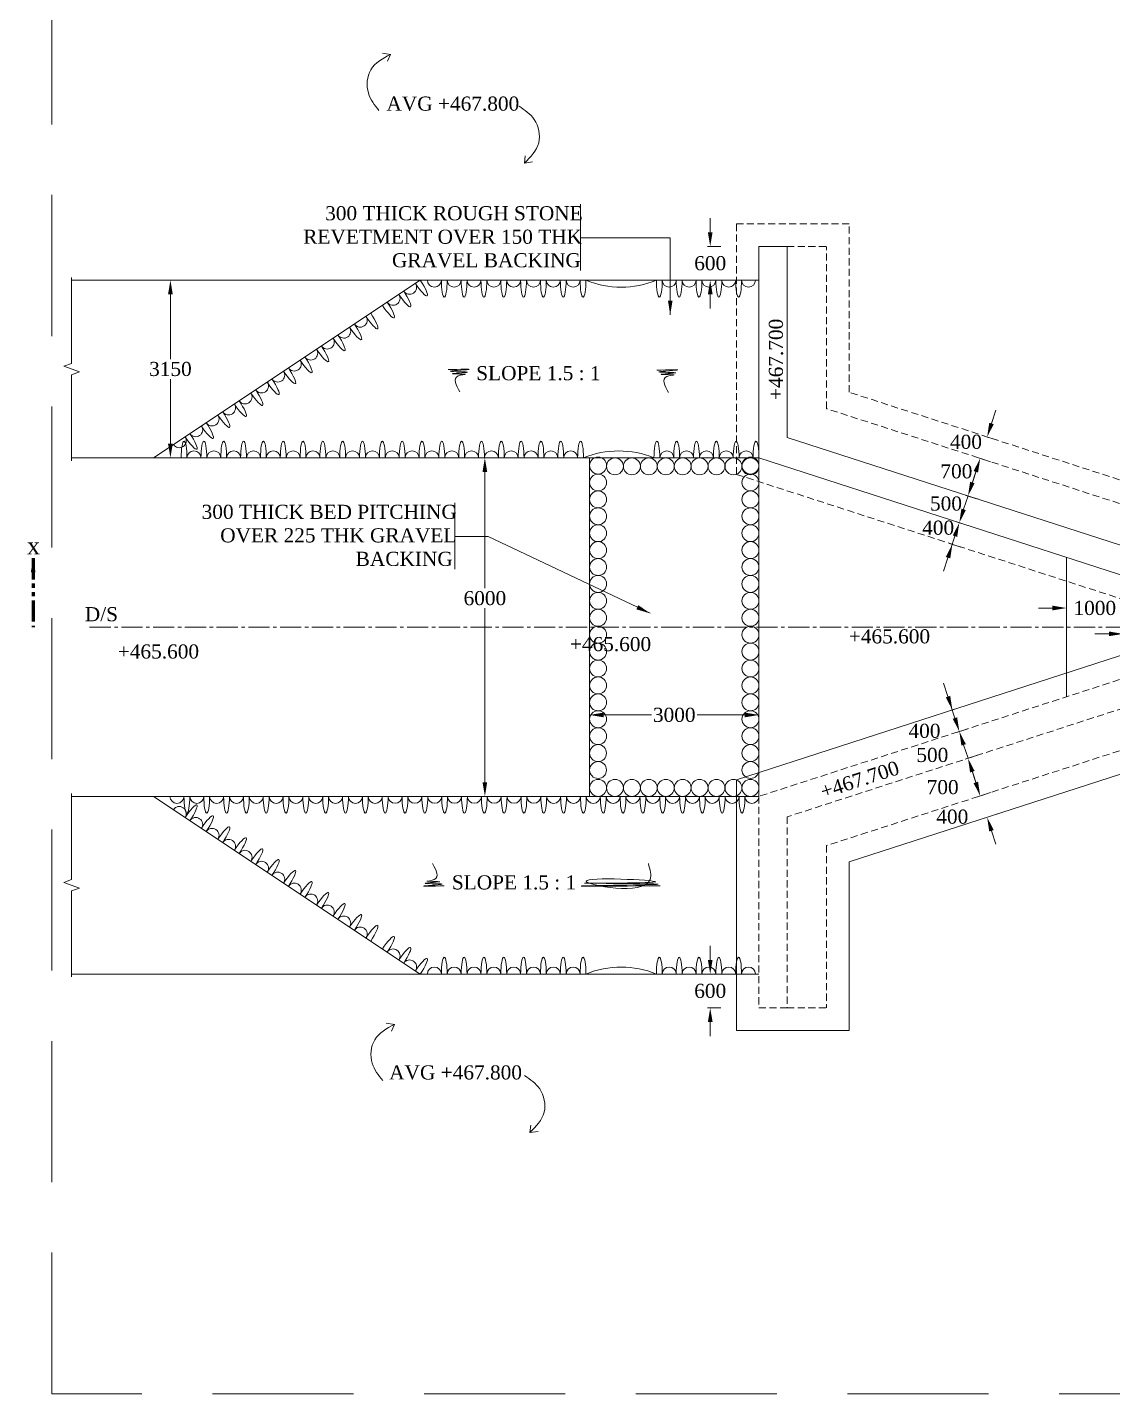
# Model space of a CAD drawing. Header units: metres. Extents: x -2039 to 105989, y -7158 to 44744.
# Drawn here: x -2039 to 17188, y -7158 to 17064 of the extents above; entities that cross this region are included whole.
import ezdxf

# ---------------------------------------------------------------- set-up
doc = ezdxf.new("R2010")
doc.units = ezdxf.units.M
doc.header["$LTSCALE"] = 10000
doc.header["$MEASUREMENT"] = 0
doc.header["$PDMODE"] = 34
for name, pattern in [('ACAD_ISO03W100', [30, 12, -18]), ('CENTER2', [1.125, 0.75, -0.125, 0.125, -0.125]), ('DASHED2', [0.375, 0.25, -0.125]), ('PHANTOM', [2.5, 1.25, -0.25, 0.25, -0.25, 0.25, -0.25])]:
    doc.linetypes.add(name, pattern=pattern)
doc.layers.get('0').update_dxf_attribs({"lineweight": 15})
for name, color, linetype, lineweight in [('5', 7, 'DASHED2', 15), ('CON HATCH', 8, 'Continuous', 13), ('DIM', 255, 'Continuous', 18), ('ref', 7, 'DASHED2', 15), ('SLOPE', 8, 'Continuous', 5)]:
    doc.layers.add(name, color=color, linetype=linetype, lineweight=lineweight)
doc.styles.add('dim', font='times.ttf')
doc.styles.add('Rs', font='romans.shx')
doc.styles.get("Standard").update_dxf_attribs({"font": 'times.ttf', "height": 250})
doc.styles.add('TIMES', font='times.ttf', dxfattribs={"height": 250})
doc.dimstyles.new('RS-1', dxfattribs={"dimtxt": 2, "dimasz": 2, "dimexe": 1, "dimexo": 1, "dimgap": 1, "dimtad": 1, "dimdec": 0, "dimzin": 0, "dimdsep": 46, "dimtxsty": 'Rs', "dimcen": 0.5, "dimclrd": 256, "dimclre": 256, "dimclrt": 7, "dimadec": 0, "dimazin": 0, "dimtfac": 1, "dimtdec": 0, "dimtofl": 0, "dimtmove": 2, "dimatfit": 3, "dimfxl": 1, "dimtolj": 1, "dimtzin": 0, "dimlwd": 9, "dimlwe": 9, "dimarcsym": 0})
doc.dimstyles.new('SCALE', dxfattribs={"dimtxt": 250, "dimasz": 250, "dimexe": 50, "dimexo": 50, "dimgap": 50, "dimtad": 0, "dimtih": 1, "dimtoh": 1, "dimdec": 0, "dimzin": 0, "dimdsep": 46, "dimtxsty": 'dim', "dimcen": 0.09, "dimaunit": 1, "dimadec": 5, "dimazin": 0, "dimtfac": 1, "dimtdec": 0, "dimtofl": 0, "dimtmove": 0, "dimatfit": 3, "dimfxl": 1, "dimtolj": 1, "dimtzin": 0, "dimlwd": 13, "dimlwe": 9, "dimarcsym": 0})
pattern_1 = [(50, (0, 0), (0.286904, -0.0251009), [0.03, -0.33]), (355, (0, 0), (-0.0555005, 0.3008769), [0.024, -0.264]), (100.4514, (0.0239, -0.0021), (0.2314038, 0.2757758), [0.025496, -0.2804568]), (46.1842, (0, 0.08), (0.4268964, -0.0662076), [0.045, -0.495]), (96.6356, (0.03557, 0.0745), (0.373865, 0.389647), [0.038244, -0.420685]), (351.1842, (0, 0.08), (0.373865, 0.3896474), [0.036, -0.396]), (21, (0.04, 0.06), (0.2387628, -0.1610476), [0.03, -0.33]), (326, (0.04, 0.06), (0.0973261, 0.29006), [0.024, -0.264]), (71.4514, (0.0599, 0.04658), (0.336089, 0.1290122), [0.025496, -0.2804568]), (37.5, (0, 0), (0.00486394, 0.13315754), [0, -0.2608, 0, -0.268, 0, -0.265]), (7.5, (0, 0), (0.1052278, 0.1577647), [0, -0.1528, 0, -0.2548, 0, -0.101]), (327.5, (-0.0892, 0), (0.21352897, -0.00902195), [0, -0.1, 0, -0.312, 0, -0.414]), (317.5, (-0.1292, 0), (0.2332745, 0.040042), [0, -0.13, 0, -0.2072, 0, -0.294])]

# ---------------------------------------------------------------- blocks, each defined once
blk = doc.blocks.new('*D142')
at = {"color": 0, "lineweight": 9, "transparency": 16777216}
for p, q in [((6576, 9431), (6017, 9431)), ((6576, 3431), (6017, 3431))]:
    blk.add_line(p, q, dxfattribs=at)
at = {"color": 0, "lineweight": 13, "transparency": 16777216}
for p, q in [((6067, 9181), (6067, 7120)), ((6067, 3681), (6067, 6765))]:
    blk.add_line(p, q, dxfattribs=at)
at = {"color": 0, "transparency": 16777216}
for points in [[(6025, 9181), (6108, 9181), (6067, 9431)], [(6025, 3681), (6108, 3681), (6067, 3431)]]:
    blk.add_solid(points, dxfattribs=at)
at = {"layer": 'Defpoints', "color": 0, "transparency": 16777216}
for p in [(6626, 9431), (6067, 3431), (6626, 3431)]:
    blk.add_point(p, dxfattribs=at)
at = {"color": 0, "transparency": 16777216, "insert": (6067, 6943), "char_height": 250, "attachment_point": 5, "style": 'dim'}
blk.add_mtext('\\A1;6000', dxfattribs=at)
blk = doc.blocks.new('*D143')
at = {"color": 0, "lineweight": 13, "transparency": 16777216}
for p, q in [((14549, 8519), (14626, 8756)), ((14271, 7662), (14194, 7424))]:
    blk.add_line(p, q, dxfattribs=at)
at = {"color": 0, "lineweight": 9, "transparency": 16777216}
for p, q in [((14623, 8232), (14424, 8296)), ((14499, 7851), (14301, 7916))]:
    blk.add_line(p, q, dxfattribs=at)
at = {"color": 0, "transparency": 16777216}
for points in [[(14509, 8531), (14588, 8506), (14472, 8281)], [(14232, 7675), (14311, 7649), (14349, 7900)]]:
    blk.add_solid(points, dxfattribs=at)
at = {"layer": 'Defpoints', "color": 0, "transparency": 16777216}
for p in [(14472, 8281), (14670, 8216), (14547, 7836)]:
    blk.add_point(p, dxfattribs=at)
at = {"color": 0, "transparency": 16777216, "insert": (14097, 8192), "char_height": 250, "attachment_point": 5, "style": 'dim'}
blk.add_mtext('\\A1;400', dxfattribs=at)
blk = doc.blocks.new('*D144')
at = {"color": 0, "lineweight": 9, "transparency": 16777216}
for p, q in [((828, 12581), (446, 12581)), ((828, 9431), (446, 9431))]:
    blk.add_line(p, q, dxfattribs=at)
at = {"color": 0, "lineweight": 13, "transparency": 16777216}
for p, q in [((496, 12331), (496, 11183)), ((496, 9681), (496, 10829))]:
    blk.add_line(p, q, dxfattribs=at)
at = {"color": 0, "transparency": 16777216}
for points in [[(454, 12331), (538, 12331), (496, 12581)], [(454, 9681), (538, 9681), (496, 9431)]]:
    blk.add_solid(points, dxfattribs=at)
at = {"layer": 'Defpoints', "color": 0, "transparency": 16777216}
for p in [(496, 12581), (878, 12581), (878, 9431)]:
    blk.add_point(p, dxfattribs=at)
at = {"color": 0, "transparency": 16777216, "insert": (496, 11006), "char_height": 250, "attachment_point": 5, "style": 'dim'}
blk.add_mtext('\\A1;3150', dxfattribs=at)
blk = doc.blocks.new('*D145')
at = {"color": 0, "lineweight": 13, "transparency": 16777216}
for p, q in [((10059, 13431), (10059, 13681)), ((10059, 12331), (10059, 12081))]:
    blk.add_line(p, q, dxfattribs=at)
at = {"color": 0, "lineweight": 9, "transparency": 16777216}
for p, q in [((10246, 13181), (10009, 13181)), ((10246, 12581), (10009, 12581))]:
    blk.add_line(p, q, dxfattribs=at)
at = {"color": 0, "transparency": 16777216}
for points in [[(10018, 13431), (10101, 13431), (10059, 13181)], [(10018, 12331), (10101, 12331), (10059, 12581)]]:
    blk.add_solid(points, dxfattribs=at)
at = {"layer": 'Defpoints', "color": 0, "transparency": 16777216}
for p in [(10059, 13181), (10296, 13181), (10296, 12581)]:
    blk.add_point(p, dxfattribs=at)
at = {"color": 0, "transparency": 16777216, "insert": (10059, 12881), "char_height": 250, "attachment_point": 5, "style": 'dim'}
blk.add_mtext('\\A1;600', dxfattribs=at)
blk = doc.blocks.new('*D147')
at = {"color": 0, "lineweight": 13, "transparency": 16777216}
for p, q in [((14271, 5199), (14194, 5437)), ((14549, 4343), (14626, 4105))]:
    blk.add_line(p, q, dxfattribs=at)
at = {"color": 0, "lineweight": 9, "transparency": 16777216}
for p, q in [((14499, 5010), (14301, 4946)), ((14623, 4630), (14424, 4565))]:
    blk.add_line(p, q, dxfattribs=at)
at = {"color": 0, "transparency": 16777216}
for points in [[(14311, 5212), (14232, 5186), (14349, 4961)], [(14588, 4356), (14509, 4330), (14472, 4581)]]:
    blk.add_solid(points, dxfattribs=at)
at = {"layer": 'Defpoints', "color": 0, "transparency": 16777216}
for p in [(14547, 5026), (14670, 4645), (14472, 4581)]:
    blk.add_point(p, dxfattribs=at)
at = {"color": 0, "transparency": 16777216, "insert": (13855, 4591), "char_height": 250, "attachment_point": 5, "style": 'dim'}
blk.add_mtext('\\A1;400', dxfattribs=at)
blk = doc.blocks.new('*D146')
at = {"color": 0, "lineweight": 13, "transparency": 16777216}
for p, q in [((10059, 531), (10059, 781)), ((10059, -569), (10059, -819))]:
    blk.add_line(p, q, dxfattribs=at)
at = {"color": 0, "lineweight": 9, "transparency": 16777216}
for p, q in [((10246, 281), (10009, 281)), ((10246, -319), (10009, -319))]:
    blk.add_line(p, q, dxfattribs=at)
at = {"color": 0, "transparency": 16777216}
for points in [[(10018, 531), (10101, 531), (10059, 281)], [(10018, -569), (10101, -569), (10059, -319)]]:
    blk.add_solid(points, dxfattribs=at)
at = {"layer": 'Defpoints', "color": 0, "transparency": 16777216}
for p in [(10296, 281), (10059, -319), (10296, -319)]:
    blk.add_point(p, dxfattribs=at)
at = {"color": 0, "transparency": 16777216, "insert": (10059, -19), "char_height": 250, "attachment_point": 5, "style": 'dim'}
blk.add_mtext('\\A1;600', dxfattribs=at)
blk = doc.blocks.new('*D148')
at = {"color": 0, "lineweight": 9, "transparency": 16777216}
for p, q in [((7922, 4700), (7922, 4924)), ((10922, 4700), (10922, 4924))]:
    blk.add_line(p, q, dxfattribs=at)
at = {"color": 0, "lineweight": 13, "transparency": 16777216}
for p, q in [((8172, 4874), (9017, 4874)), ((10672, 4874), (9827, 4874))]:
    blk.add_line(p, q, dxfattribs=at)
at = {"color": 0, "transparency": 16777216}
for points in [[(8172, 4915), (8172, 4832), (7922, 4874)], [(10672, 4915), (10672, 4832), (10922, 4874)]]:
    blk.add_solid(points, dxfattribs=at)
at = {"layer": 'Defpoints', "color": 0, "transparency": 16777216}
for p in [(7922, 4874), (7922, 4650), (10922, 4650)]:
    blk.add_point(p, dxfattribs=at)
at = {"color": 0, "transparency": 16777216, "insert": (9422, 4874), "char_height": 250, "attachment_point": 5, "style": 'dim'}
blk.add_mtext('\\A1;3000', dxfattribs=at)
blk = doc.blocks.new('*D149')
at = {"color": 0, "lineweight": 13, "transparency": 16777216}
for p, q in [((17122, 6311), (16872, 6311)), ((18272, 6311), (18522, 6311))]:
    blk.add_line(p, q, dxfattribs=at)
at = {"color": 0, "lineweight": 9, "transparency": 16777216}
for p, q in [((17372, 6181), (17372, 6361)), ((18022, 6181), (18022, 6361))]:
    blk.add_line(p, q, dxfattribs=at)
at = {"color": 0, "transparency": 16777216}
for points in [[(17122, 6353), (17122, 6270), (17372, 6311)], [(18272, 6353), (18272, 6270), (18022, 6311)]]:
    blk.add_solid(points, dxfattribs=at)
at = {"layer": 'Defpoints', "color": 0, "transparency": 16777216}
for p in [(17372, 6311), (17372, 6131), (18022, 6131)]:
    blk.add_point(p, dxfattribs=at)
at = {"color": 0, "transparency": 16777216, "insert": (17697, 6311), "char_height": 250, "attachment_point": 5, "style": 'dim'}
blk.add_mtext('\\A1;650', dxfattribs=at)
blk = doc.blocks.new('*D193')
at = {"color": 0, "lineweight": 13, "transparency": 16777216}
for p, q in [((14703, 8994), (14780, 9232)), ((14395, 8043), (14318, 7805))]:
    blk.add_line(p, q, dxfattribs=at)
at = {"color": 0, "lineweight": 9, "transparency": 16777216}
for p, q in [((14777, 8707), (14578, 8772)), ((14623, 8232), (14424, 8296))]:
    blk.add_line(p, q, dxfattribs=at)
at = {"color": 0, "transparency": 16777216}
for points in [[(14663, 9007), (14743, 8981), (14626, 8756)], [(14355, 8056), (14434, 8030), (14472, 8281)]]:
    blk.add_solid(points, dxfattribs=at)
at = {"layer": 'Defpoints', "color": 0, "transparency": 16777216}
for p in [(14626, 8756), (14824, 8692), (14670, 8216)]:
    blk.add_point(p, dxfattribs=at)
at = {"color": 0, "transparency": 16777216, "insert": (14236, 8620), "char_height": 250, "attachment_point": 5, "style": 'dim'}
blk.add_mtext('\\A1;500', dxfattribs=at)
blk = doc.blocks.new('*D194')
at = {"color": 0, "lineweight": 9, "transparency": 16777216}
for p, q in [((15024, 9363), (14794, 9438)), ((14809, 8697), (14578, 8772))]:
    blk.add_line(p, q, dxfattribs=at)
at = {"color": 0, "lineweight": 13, "transparency": 16777216}
blk.add_line((14703, 8994), (14765, 9184), dxfattribs=at)
at = {"color": 0, "transparency": 16777216}
for points in [[(14725, 9197), (14804, 9172), (14842, 9422)], [(14663, 9007), (14743, 8981), (14626, 8756)]]:
    blk.add_solid(points, dxfattribs=at)
at = {"layer": 'Defpoints', "color": 0, "transparency": 16777216}
for p in [(14842, 9422), (15072, 9348), (14856, 8682)]:
    blk.add_point(p, dxfattribs=at)
at = {"color": 0, "transparency": 16777216, "insert": (14420, 9191), "char_height": 250, "attachment_point": 5, "style": 'dim'}
blk.add_mtext('\\A1;700', dxfattribs=at)
blk = doc.blocks.new('*D195')
at = {"color": 0, "lineweight": 13, "transparency": 16777216}
for p, q in [((15042, 10041), (15119, 10278)), ((14765, 9184), (14688, 8947))]:
    blk.add_line(p, q, dxfattribs=at)
at = {"color": 0, "lineweight": 9, "transparency": 16777216}
for p, q in [((15148, 9744), (14917, 9818)), ((15024, 9363), (14794, 9438))]:
    blk.add_line(p, q, dxfattribs=at)
at = {"color": 0, "transparency": 16777216}
for points in [[(15002, 10053), (15082, 10028), (14965, 9803)], [(14725, 9197), (14804, 9172), (14842, 9422)]]:
    blk.add_solid(points, dxfattribs=at)
at = {"layer": 'Defpoints', "color": 0, "transparency": 16777216}
for p in [(14965, 9803), (15195, 9728), (15072, 9348)]:
    blk.add_point(p, dxfattribs=at)
at = {"color": 0, "transparency": 16777216, "insert": (14590, 9714), "char_height": 250, "attachment_point": 5, "style": 'dim'}
blk.add_mtext('\\A1;400', dxfattribs=at)
blk = doc.blocks.new('*D196')
at = {"color": 0, "lineweight": 13, "transparency": 16777216}
for p, q in [((14395, 4819), (14318, 5056)), ((14703, 3867), (14780, 3629))]:
    blk.add_line(p, q, dxfattribs=at)
at = {"color": 0, "lineweight": 9, "transparency": 16777216}
for p, q in [((14623, 4630), (14424, 4565)), ((14777, 4154), (14578, 4090))]:
    blk.add_line(p, q, dxfattribs=at)
at = {"color": 0, "transparency": 16777216}
for points in [[(14434, 4831), (14355, 4806), (14472, 4581)], [(14743, 3880), (14663, 3854), (14626, 4105)]]:
    blk.add_solid(points, dxfattribs=at)
at = {"layer": 'Defpoints', "color": 0, "transparency": 16777216}
for p in [(14670, 4645), (14824, 4169), (14626, 4105)]:
    blk.add_point(p, dxfattribs=at)
at = {"color": 0, "transparency": 16777216, "insert": (13994, 4163), "char_height": 250, "attachment_point": 5, "style": 'dim'}
blk.add_mtext('\\A1;500', dxfattribs=at)
blk = doc.blocks.new('*D197')
at = {"color": 0, "lineweight": 9, "transparency": 16777216}
for p, q in [((14809, 4164), (14578, 4090)), ((15024, 3498), (14794, 3424))]:
    blk.add_line(p, q, dxfattribs=at)
at = {"color": 0, "lineweight": 13, "transparency": 16777216}
blk.add_line((14703, 3867), (14765, 3677), dxfattribs=at)
at = {"color": 0, "transparency": 16777216}
for points in [[(14743, 3880), (14663, 3854), (14626, 4105)], [(14804, 3690), (14725, 3664), (14842, 3439)]]:
    blk.add_solid(points, dxfattribs=at)
at = {"layer": 'Defpoints', "color": 0, "transparency": 16777216}
for p in [(14856, 4180), (14842, 3439), (15072, 3514)]:
    blk.add_point(p, dxfattribs=at)
at = {"color": 0, "transparency": 16777216, "insert": (14177, 3592), "char_height": 250, "attachment_point": 5, "style": 'dim'}
blk.add_mtext('\\A1;700', dxfattribs=at)
blk = doc.blocks.new('*D198')
at = {"color": 0, "lineweight": 13, "transparency": 16777216}
for p, q in [((14765, 3677), (14688, 3915)), ((15042, 2821), (15119, 2583))]:
    blk.add_line(p, q, dxfattribs=at)
at = {"color": 0, "lineweight": 9, "transparency": 16777216}
for p, q in [((15024, 3498), (14794, 3424)), ((15148, 3118), (14917, 3043))]:
    blk.add_line(p, q, dxfattribs=at)
at = {"color": 0, "transparency": 16777216}
for points in [[(14804, 3690), (14725, 3664), (14842, 3439)], [(15082, 2834), (15002, 2808), (14965, 3059)]]:
    blk.add_solid(points, dxfattribs=at)
at = {"layer": 'Defpoints', "color": 0, "transparency": 16777216}
for p in [(15072, 3514), (14965, 3059), (15195, 3133)]:
    blk.add_point(p, dxfattribs=at)
at = {"color": 0, "transparency": 16777216, "insert": (14348, 3069), "char_height": 250, "attachment_point": 5, "style": 'dim'}
blk.add_mtext('\\A1;400', dxfattribs=at)
blk = doc.blocks.new('*D204')
at = {"color": 0, "lineweight": 9, "transparency": 16777216}
for p, q in [((16372, 7135), (16372, 6719)), ((17372, 7135), (17372, 6719))]:
    blk.add_line(p, q, dxfattribs=at)
at = {"color": 0, "lineweight": 13, "transparency": 16777216}
for p, q in [((16122, 6769), (15872, 6769)), ((17622, 6769), (17872, 6769))]:
    blk.add_line(p, q, dxfattribs=at)
at = {"color": 0, "transparency": 16777216}
for points in [[(16122, 6811), (16122, 6728), (16372, 6769)], [(17622, 6811), (17622, 6728), (17372, 6769)]]:
    blk.add_solid(points, dxfattribs=at)
at = {"layer": 'Defpoints', "color": 0, "transparency": 16777216}
for p in [(16372, 7185), (17372, 7185), (17372, 6769)]:
    blk.add_point(p, dxfattribs=at)
at = {"color": 0, "transparency": 16777216, "insert": (16872, 6769), "char_height": 250, "attachment_point": 5, "style": 'dim'}
blk.add_mtext('\\A1;1000', dxfattribs=at)

msp = doc.modelspace()

# ---------------------------------------------------------------- hatches: boundary and pattern name
at = {"layer": 'CON HATCH'}
h = msp.add_hatch(dxfattribs=at)
h.set_pattern_fill('AR-CONC', color=256, scale=0.04, style=0)
h.set_pattern_definition(pattern_1)
h.paths.add_polyline_path([(19, 18.4), (18.4, 18.4), (18.4, 18.6), (19, 18.6)], flags=9)
h = msp.add_hatch(dxfattribs=at)
h.set_pattern_fill('AR-CONC', color=256, scale=0.07, style=0)
h.set_pattern_definition([(50, (-32.31718, 0.12516), (0.502082, -0.0439265), [0.0525, -0.5775]), (355, (-32.3172, 0.12516), (-0.097126, 0.5265345), [0.042, -0.462]), (100.4514, (-32.27533, 0.1215), (0.4049566, 0.4826077), [0.044618, -0.4907995]), (46.1842, (-32.3172, 0.26516), (0.747069, -0.115863), [0.07875, -0.86625]), (96.6356, (-32.2549, 0.2555), (0.654264, 0.6818825), [0.066927, -0.736199]), (351.1842, (-32.3172, 0.26516), (0.654263, 0.681883), [0.063, -0.693]), (21, (-32.24718, 0.23016), (0.417835, -0.2818332), [0.0525, -0.5775]), (326, (-32.2472, 0.23016), (0.1703207, 0.507605), [0.042, -0.462]), (71.4514, (-32.21236, 0.20667), (0.588156, 0.2257713), [0.044618, -0.4907995]), (37.5, (-32.31718, 0.12516), (0.0085119, 0.2330257), [0, -0.4564, 0, -0.469, 0, -0.46375]), (7.5, (-32.31718, 0.12516), (0.1841487, 0.2760882), [0, -0.2674, 0, -0.4459, 0, -0.17675]), (327.5, (-32.47328, 0.12516), (0.3736757, -0.0157884), [0, -0.175, 0, -0.546, 0, -0.7245]), (317.5, (-32.54328, 0.12516), (0.4082303, 0.0700735), [0, -0.2275, 0, -0.3626, 0, -0.5145])])
h.paths.add_polyline_path([(19, 18.4), (18.4, 18.4), (18.4, 18.6), (19, 18.6)], flags=9)
h = msp.add_hatch(dxfattribs=at)
h.set_pattern_fill('AR-CONC', color=256, scale=0.04, style=0)
h.set_pattern_definition(pattern_1)
h.paths.add_polyline_path([(27.9, 18.4), (28.5, 18.4), (28.5, 18.6), (27.9, 18.6)], flags=9)
h = msp.add_hatch(dxfattribs=at)
h.set_pattern_fill('AR-CONC', color=256, scale=0.1, style=0)
h.set_pattern_definition([(50, (41.3172, 0), (0.71726, -0.062752), [0.075, -0.825]), (355, (41.3172, 0), (-0.138751, 0.752192), [0.06, -0.66]), (100.4514, (41.37696, -0.0052), (0.57851, 0.68944), [0.06374, -0.701142]), (46.1842, (41.3172, 0.2), (1.06724, -0.16552), [0.1125, -1.2375]), (96.6356, (41.4061, 0.1862), (0.934663, 0.974118), [0.09561, -1.051713]), (351.1842, (41.3172, 0.2), (0.934662, 0.97412), [0.09, -0.99]), (21, (41.4172, 0.15), (0.596907, -0.402619), [0.075, -0.825]), (326, (41.4172, 0.15), (0.243315, 0.72515), [0.06, -0.66]), (71.4514, (41.4669, 0.11645), (0.840223, 0.32253), [0.06374, -0.701142]), (37.5, (41.3172, 0), (0.0121599, 0.3328939), [0, -0.652, 0, -0.67, 0, -0.6625]), (7.5, (41.3172, 0), (0.2630695, 0.3944117), [0, -0.382, 0, -0.637, 0, -0.2525]), (327.5, (41.0942, 0), (0.5338224, -0.0225549), [0, -0.25, 0, -0.78, 0, -1.035]), (317.5, (40.9942, 0), (0.583186, 0.100105), [0, -0.325, 0, -0.518, 0, -0.735])])
h.paths.add_polyline_path([(67.5, 19.4), (68, 19.4), (68, 19.5), (67.5, 19.5)], flags=9)

# ---------------------------------------------------------------- linework, layer by layer
at = {"color": 8, "linetype": 'CENTER2', "lineweight": 15, "ltscale": 0.05}
msp.add_line((-935, 6430.7), (86930.5, 6430.7), dxfattribs=at)
at = {"layer": '5', "color": 5, "linetype": 'DASHED2', "ltscale": 0.05}
for p, q in [((10521.8, 9139.8), (10521.8, 13580.7)), ((10521.8, 13580.7), (12521.8, 13580.7)), ((12521.8, 10594.2), (12521.8, 13580.7)), ((11421.8, 13180.7), (12121.8, 13180.7)), ((12121.8, 10303.4), (12121.8, 13180.7)), ((18021.8, 8812.5), (12521.8, 10594.2)), ((18021.8, 8392.1), (12121.8, 10303.4)), ((17958.6, 6730.7), (10521.8, 9139.8)), ((18021.8, 5730.7), (10921.8, 3430.7)), ((18100.8, 5230.7), (11421.8, 3067.1)), ((18021.8, 4469.3), (12121.8, 2558)), ((10921.8, 3430.7), (10921.8, -319.3)), ((11421.8, 3067.1), (11421.8, -319.3)), ((12121.8, 2558), (12121.8, -319.3)), ((10921.8, -319.3), (11421.8, -319.3)), ((11421.8, -319.3), (12121.8, -319.3))]:
    msp.add_line(p, q, dxfattribs=at)
at = {"layer": 'CON HATCH', "color": 3, "ltscale": 10000}
for p, q in [((4251.9, 16605.7), (4395.3, 16584.7)), ((4395.3, 16584.7), (4343.9, 16462.8)), ((6767, 14655.2), (6780.6, 14786.8)), ((6910.3, 14676.9), (6767, 14655.2)), ((10921.8, 9430.7), (10921.8, 13180.7)), ((10921.8, 13180.7), (11421.8, 13180.7)), ((11421.8, 9794.3), (11421.8, 13180.7)), ((10921.8, 12580.7), (-1253.8, 12580.7)), ((196.8, 9430.7), (4921.8, 12580.7)), ((18100.8, 7630.7), (11421.8, 9794.3)), ((10921.8, 9430.7), (-1253.8, 9430.7)), ((7921.8, 9430.7), (7921.8, 3430.7)), ((18021.8, 7130.7), (10921.8, 9430.7)), ((10921.8, 9430.7), (10921.8, 3430.7)), ((16371.8, 7665.2), (16371.8, 5196.2)), ((17958.6, 6130.7), (10521.8, 3721.6)), ((18021.8, 4048.8), (12521.8, 2267.1)), ((10521.8, 3721.6), (10521.8, -719.3)), ((10921.8, 3430.7), (-1253.8, 3430.7)), ((196.8, 3430.7), (4921.8, 280.7)), ((12521.8, 2267.1), (12521.8, -719.3)), ((10921.8, 280.7), (-1253.8, 280.7)), ((4319.7, -591.3), (4463.1, -612.3)), ((4463.1, -612.3), (4411.7, -734.2)), ((10521.8, -719.3), (12521.8, -719.3)), ((6864.8, -2530.4), (6878.4, -2398.9)), ((7008.1, -2508.7), (6864.8, -2530.4))]:
    msp.add_line(p, q, dxfattribs=at)
for points in [[(4190.6, 15590.1), (4003.5, 15895), (4047.8, 16312.1), (4395.3, 16584.7)], [(6672.5, 15666.3), (6940.5, 15429.3), (7019.9, 15017.4), (6767, 14655.2)], [(4258.4, -1606.9), (4071.3, -1302), (4115.5, -884.9), (4463.1, -612.3)], [(6770.4, -1519.4), (7038.3, -1756.4), (7117.7, -2168.3), (6864.8, -2530.4)]]:
    msp.add_spline(points, degree=3, dxfattribs=at)
at = {"layer": 'DIM', "color": 7}
for p, q in [((7763.1, 13927.6), (7763.1, 12753.4)), ((5537.4, 8633.8), (5537.4, 7459.6))]:
    msp.add_line(p, q, dxfattribs=at)
at = {"layer": 'ref'}
msp.add_lwpolyline([(-1606.9, 38641.5), (104990.1, 38641.5), (104990.1, -7158.5), (-1606.9, -7158.5)], close=True, dxfattribs=at)
at = {"layer": 'SLOPE'}
for points in [[(-1253.8, 12630.7), (-1253.8, 11105.7), (-1391.2, 11055.7), (-1116.4, 10955.7), (-1253.8, 10905.7), (-1253.8, 9380.7)], [(-1253.8, 3480.7), (-1253.8, 1955.7), (-1391.2, 1905.7), (-1116.4, 1805.7), (-1253.8, 1755.7), (-1253.8, 230.7)]]:
    msp.add_lwpolyline(points, dxfattribs=at)
for centre in [(8071.8, 9295.1), (8371.7, 9280.8), (8671.6, 9280.8), (8971.5, 9280.8), (9271.3, 9280.8), (9571.2, 9280.8), (9871, 9280.8), (10170.9, 9280.8), (10470.8, 9280.8), (10770.6, 9280.7), (10771.9, 9295.1), (8071.8, 8995.2), (10771.9, 8995.2), (8071.8, 8695.3), (10771.9, 8695.3), (8071.8, 8395.5), (10771.9, 8395.5), (8071.8, 8095.6), (10771.9, 8095.6), (8071.8, 7795.8), (10771.9, 7795.8), (8071.8, 7495.9), (10771.9, 7495.9), (8071.8, 7196.1), (10771.9, 7196.1), (8071.8, 6896.2), (10771.9, 6896.2), (8071.8, 6596.3), (10771.9, 6596.3), (8071.8, 6296.5), (10771.9, 6296.5), (8071.8, 5996.6), (10771.9, 5996.6), (8071.8, 5696.8), (10771.9, 5696.8), (8071.8, 5396.9), (10771.9, 5396.9), (8071.8, 5097), (10771.9, 5097), (8071.8, 4797.2), (10771.9, 4797.2), (8071.8, 4497.3), (10771.9, 4497.3), (8071.7, 4197.5), (10771.9, 4197.5), (8071.7, 3897.6), (10771.9, 3897.6), (8071.9, 3580.7), (8371.7, 3580.7), (8671.6, 3580.7), (8971.5, 3580.7), (9271.3, 3580.6), (9571.2, 3580.6), (9871, 3580.6), (10170.9, 3580.6), (10470.8, 3580.6), (10770.6, 3580.6)]:
    msp.add_circle(centre, 149.9, dxfattribs=at)
for centre, radius, start, end in [((4732.6, 12454.6), 123.8, 213.68856, 33.68856), ((5171.8, 12580.7), 123.8, 180, 0), ((5523, 12580.7), 123.8, 180, 0), ((5874.3, 12580.7), 123.8, 180, 0), ((6225.5, 12580.6), 123.8, 180, 0), ((6576.8, 12580.6), 123.8, 180, 0), ((6928, 12580.6), 123.8, 180, 0), ((7279.3, 12580.6), 123.8, 180, 0), ((7630.5, 12580.6), 123.8, 180, 0), ((8481.8, 14089.9), 1633.1, 247.54278, 292.45722), ((9333, 12580.6), 123.8, 180, 0), ((9684.3, 12580.6), 123.8, 180, 0), ((10035.5, 12580.6), 123.8, 180, 0), ((10386.8, 12580.6), 123.8, 180, 0), ((10738, 12580.6), 123.8, 180, 0), ((4440.3, 12259.7), 123.8, 213.68856, 33.68856), ((3859.7, 11872.6), 123.8, 213.68856, 33.68856), ((3567.5, 11677.8), 123.8, 213.68856, 33.68856), ((3275.2, 11482.9), 123.8, 213.68856, 33.68856), ((2690.7, 11093.3), 123.8, 213.68856, 33.68856), ((2983, 11288.1), 123.8, 213.68856, 33.68856), ((2398.4, 10898.4), 123.8, 213.68856, 33.68856), ((2110.1, 10706.2), 123.8, 213.68856, 33.68856), ((1817.8, 10511.3), 123.8, 213.68856, 33.68856), ((1233.3, 10121.7), 123.8, 213.68856, 33.68856), ((1525.6, 10316.5), 123.8, 213.68856, 33.68856), ((945, 9929.4), 123.8, 213.68856, 33.68856), ((652.7, 9734.6), 123.8, 213.68856, 33.68856), ((913.6, 9430.7), 123.8, 0, 180), ((1264.8, 9430.7), 123.8, 0, 180), ((1616.1, 9430.7), 123.8, 0, 180), ((1967.3, 9430.7), 123.8, 0, 180), ((2318.6, 9430.7), 123.8, 0, 180), ((2669.8, 9430.7), 123.8, 0, 180), ((3021.1, 9430.7), 123.8, 0, 180), ((3372.3, 9430.7), 123.8, 0, 180), ((3723.6, 9430.7), 123.8, 0, 180), ((4074.8, 9430.7), 123.8, 0, 180), ((4426.1, 9430.7), 123.8, 0, 180), ((4777.3, 9430.7), 123.8, 0, 180), ((5128.6, 9430.7), 123.8, 0, 180), ((5479.8, 9430.7), 123.8, 0, 180), ((5831.1, 9430.7), 123.8, 0, 180), ((6182.3, 9430.7), 123.8, 0, 180), ((6533.6, 9430.7), 123.8, 0, 180), ((6884.8, 9430.7), 123.8, 0, 180), ((7235.7, 9430.7), 123.8, 0, 180), ((7586.9, 9430.7), 123.8, 0, 180), ((8438.2, 7921.4), 1633.1, 67.54278, 112.45722), ((9289.4, 9430.7), 123.8, 0, 180), ((9640.7, 9430.7), 123.8, 0, 180), ((9991.9, 9430.7), 123.8, 0, 180), ((10343.2, 9430.7), 123.8, 0, 180), ((10694.4, 9430.7), 123.8, 0, 180), ((612.2, 3430.7), 123.8, 180, 0), ((963.4, 3430.7), 123.8, 180, 0), ((1314.7, 3430.7), 123.8, 180, 0), ((1665.9, 3430.7), 123.8, 180, 0), ((2017.2, 3430.7), 123.8, 180, 0), ((2368.4, 3430.7), 123.8, 180, 0), ((2719.6, 3430.7), 123.8, 180, 0), ((3070.9, 3430.7), 123.8, 180, 0), ((3422.1, 3430.7), 123.8, 180, 0), ((3773.4, 3430.7), 123.8, 180, 0), ((4124.6, 3430.7), 123.8, 180, 0), ((4475.9, 3430.8), 123.8, 180, 0), ((4827.1, 3430.8), 123.8, 180, 0), ((5178.4, 3430.8), 123.8, 180, 0), ((5529.6, 3430.8), 123.8, 180, 0), ((5880.9, 3430.8), 123.8, 180, 0), ((6232.1, 3430.8), 123.8, 180, 0), ((6583.4, 3430.8), 123.8, 180, 0), ((6934.6, 3430.8), 123.8, 180, 0), ((7285.5, 3430.7), 123.8, 180, 0), ((7636.7, 3430.7), 123.8, 180, 0), ((7988, 3430.7), 123.8, 180, 0), ((8339.2, 3430.7), 123.8, 180, 0), ((8690.5, 3430.7), 123.8, 180, 0), ((9041.7, 3430.7), 123.8, 180, 0), ((9393, 3430.7), 123.8, 180, 0), ((9744.2, 3430.7), 123.8, 180, 0), ((10095.5, 3430.7), 123.8, 180, 0), ((10446.7, 3430.7), 123.8, 180, 0), ((10798, 3430.7), 123.8, 180, 0), ((652.7, 3126.8), 123.8, 326.31144, 146.31144), ((945, 2932), 123.8, 326.31144, 146.31144), ((1233.3, 2739.7), 123.8, 326.31144, 146.31144), ((1525.6, 2544.9), 123.8, 326.31144, 146.31144), ((1817.8, 2350), 123.8, 326.31144, 146.31144), ((2110.1, 2155.2), 123.8, 326.31144, 146.31144), ((2398.4, 1962.9), 123.8, 326.31144, 146.31144), ((2690.7, 1768.1), 123.8, 326.31144, 146.31144), ((2983, 1573.3), 123.8, 326.31144, 146.31144), ((3275.2, 1378.4), 123.8, 326.31144, 146.31144), ((3567.5, 1183.6), 123.8, 326.31144, 146.31144), ((3859.7, 988.8), 123.8, 326.31144, 146.31144), ((4440.3, 601.7), 123.8, 326.31144, 146.31144), ((4732.6, 406.8), 123.8, 326.31144, 146.31144), ((5171.8, 280.7), 123.8, 0, 180), ((5523, 280.7), 123.8, 0, 180), ((5874.3, 280.7), 123.8, 0, 180), ((6225.5, 280.7), 123.8, 0, 180), ((6576.8, 280.7), 123.8, 0, 180), ((6928, 280.7), 123.8, 0, 180), ((7279.3, 280.7), 123.8, 0, 180), ((7630.5, 280.7), 123.8, 0, 180), ((8481.8, -1228.6), 1633.1, 67.54278, 112.45722), ((9333, 280.7), 123.8, 0, 180), ((9684.3, 280.7), 123.8, 0, 180), ((10035.5, 280.7), 123.8, 0, 180), ((10386.8, 280.7), 123.8, 0, 180), ((10738, 280.7), 123.8, 0, 180)]:
    msp.add_arc(centre, radius, start, end, dxfattribs=at)
for centre, major_axis in [((4586.5, 12357.1), (165.7, -248.5)), ((4878.7, 12552), (165.7, -248.5)), ((5347.4, 12580.7), (0, -298.7)), ((5698.7, 12580.7), (0, -298.7)), ((6049.9, 12580.6), (0, -298.7)), ((6401.2, 12580.6), (0, -298.7)), ((6752.4, 12580.6), (0, -298.7)), ((7103.7, 12580.6), (0, -298.7)), ((7454.9, 12580.6), (0, -298.7)), ((7806.2, 12580.6), (0, -298.7)), ((9157.4, 12580.6), (0, -298.7)), ((9508.7, 12580.6), (0, -298.7)), ((9859.9, 12580.6), (0, -298.7)), ((10211.2, 12580.6), (0, -298.7)), ((10562.4, 12580.6), (0, -298.7)), ((4294.2, 12162.3), (165.7, -248.5)), ((4002, 11967.5), (165.7, -248.5)), ((3713.6, 11775.2), (165.7, -248.5)), ((3129.1, 11385.5), (165.7, -248.5)), ((3421.4, 11580.4), (165.7, -248.5)), ((2836.8, 11190.7), (165.7, -248.5)), ((2544.6, 10995.9), (165.7, -248.5)), ((2252.3, 10801), (165.7, -248.5)), ((1671.7, 10413.9), (165.7, -248.5)), ((1964, 10608.8), (165.7, -248.5)), ((1379.5, 10219.1), (165.7, -248.5)), ((1087.2, 10024.2), (165.7, -248.5)), ((798.9, 9832), (165.7, -248.5)), ((787.8, 3430.7), (0, -298.7)), ((1139, 3430.7), (0, -298.7)), ((1490.3, 3430.7), (0, -298.7)), ((1841.5, 3430.7), (0, -298.7)), ((2192.8, 3430.7), (0, -298.7)), ((2544, 3430.7), (0, -298.7)), ((2895.3, 3430.7), (0, -298.7)), ((3246.5, 3430.7), (0, -298.7)), ((3597.8, 3430.7), (0, -298.7)), ((3949, 3430.7), (0, -298.7)), ((4300.3, 3430.7), (0, -298.7)), ((4651.5, 3430.8), (0, -298.7)), ((5002.8, 3430.8), (0, -298.7)), ((5354, 3430.8), (0, -298.7)), ((5705.3, 3430.8), (0, -298.7)), ((6056.5, 3430.8), (0, -298.7)), ((6407.8, 3430.8), (0, -298.7)), ((6759, 3430.8), (0, -298.7)), ((7110.3, 3430.7), (0, -298.7)), ((7461.1, 3430.7), (0, -298.7)), ((7812.3, 3430.7), (0, -298.7)), ((8163.6, 3430.7), (0, -298.7)), ((8514.8, 3430.7), (0, -298.7)), ((8866.1, 3430.7), (0, -298.7)), ((9217.3, 3430.7), (0, -298.7)), ((9568.6, 3430.7), (0, -298.7)), ((9919.8, 3430.7), (0, -298.7)), ((10271.1, 3430.7), (0, -298.7)), ((10622.3, 3430.7), (0, -298.7))]:
    msp.add_ellipse(centre, major_axis=major_axis, ratio=0.1733642, start_param=4.712389, end_param=7.8539816, dxfattribs=at)
at = {"layer": 'SLOPE', "extrusion": (0, 0, -1)}
for centre, major_axis in [((738, 9430.7), (0, 298.7)), ((1089.2, 9430.7), (0, 298.7)), ((1440.5, 9430.7), (0, 298.7)), ((1791.7, 9430.7), (0, 298.7)), ((2143, 9430.7), (0, 298.7)), ((2494.2, 9430.7), (0, 298.7)), ((2845.5, 9430.7), (0, 298.7)), ((3196.7, 9430.7), (0, 298.7)), ((3548, 9430.7), (0, 298.7)), ((3899.2, 9430.7), (0, 298.7)), ((4250.5, 9430.8), (0, 298.7)), ((4601.7, 9430.7), (0, 298.7)), ((4953, 9430.7), (0, 298.7)), ((5304.2, 9430.7), (0, 298.7)), ((5655.5, 9430.7), (0, 298.7)), ((6006.7, 9430.7), (0, 298.7)), ((6358, 9430.7), (0, 298.7)), ((6709.2, 9430.7), (0, 298.7)), ((7060.5, 9430.7), (0, 298.7)), ((7411.3, 9430.7), (0, 298.7)), ((7762.5, 9430.7), (0, 298.7)), ((9113.8, 9430.7), (0, 298.7)), ((9465, 9430.7), (0, 298.7)), ((9816.3, 9430.7), (0, 298.7)), ((10167.5, 9430.7), (0, 298.7)), ((10518.8, 9430.7), (0, 298.7)), ((10870, 9430.8), (0, 298.7)), ((798.9, 3029.4), (165.7, 248.5)), ((1087.2, 2837.1), (165.7, 248.5)), ((1379.5, 2642.3), (165.7, 248.5)), ((1671.7, 2447.5), (165.7, 248.5)), ((1964, 2252.6), (165.7, 248.5)), ((2252.3, 2060.4), (165.7, 248.5)), ((2544.6, 1865.5), (165.7, 248.5)), ((2836.8, 1670.7), (165.7, 248.5)), ((3129.1, 1475.8), (165.7, 248.5)), ((3421.4, 1281), (165.7, 248.5)), ((3713.6, 1086.2), (165.7, 248.5)), ((4002, 893.9), (165.7, 248.5)), ((4294.2, 699.1), (165.7, 248.5)), ((4586.5, 504.2), (165.7, 248.5)), ((4878.7, 309.4), (165.7, 248.5)), ((5347.4, 280.7), (0, 298.7)), ((5698.7, 280.7), (0, 298.7)), ((6049.9, 280.7), (0, 298.7)), ((6401.2, 280.7), (0, 298.7)), ((6752.4, 280.7), (0, 298.7)), ((7103.7, 280.7), (0, 298.7)), ((7454.9, 280.7), (0, 298.7)), ((7806.2, 280.7), (0, 298.7)), ((9157.4, 280.7), (0, 298.7)), ((9508.7, 280.7), (0, 298.7)), ((9859.9, 280.7), (0, 298.7)), ((10211.2, 280.7), (0, 298.7)), ((10562.4, 280.7), (0, 298.7))]:
    msp.add_ellipse(centre, major_axis=major_axis, ratio=0.1733642, start_param=4.712389, end_param=7.8539816, dxfattribs=at)
at = {"layer": 'SLOPE'}
for points in [[(5415.8, 10997.2), (5774.6, 10997.2), (5452.3, 10965.5), (5756.2, 10949.4), (5493.5, 10922.5), (5724.7, 10913.5), (5592.6, 10884.4), (5624.2, 10599.8)], [(9111.5, 10986.6), (9470.3, 10986.6), (9147.9, 10955), (9451.8, 10938.8), (9189.2, 10911.9), (9420.3, 10903), (9288.2, 10873.8), (9319.9, 10589.2)], [(5348.1, 1843.3), (4989.3, 1843.3), (5311.7, 1874.9), (5007.8, 1891.1), (5270.4, 1918), (5039.3, 1926.9), (5171.4, 1956), (5139.7, 2240.7)], [(9171.6, 1843.3), (7812.8, 1843.3), (9135.2, 1874.9), (7831.3, 1891.1), (9093.9, 1918), (7862.8, 1926.9), (8994.8, 1956), (8963.2, 2240.7)]]:
    msp.add_spline(points, degree=3, dxfattribs=at)

# ---------------------------------------------------------------- texts
at = {"style": 'TIMES'}
for s, p in [('AVG +467.800', (4323.2, 15586.3)), ('SLOPE 1.5 : 1', (5913.8, 10808.2)), ('SLOPE 1.5 : 1', (5482.2, 1780.8)), ('AVG +467.800', (4371.5, -1588.6))]:
    msp.add_text(s, height=250, dxfattribs=at).set_placement(p)
at = {"linetype": 'ACAD_ISO03W100', "lineweight": 100}
msp.add_text('+467.700', height=250, rotation=90, dxfattribs=at).set_placement((11347.7, 10457.3))
msp.add_text('x', height=300, dxfattribs=at).set_placement((-2042.6, 7721.4))
for p in [(12514.1, 6142.4), (-436.5, 5874), (7572.5, 6005.2)]:
    msp.add_text('+465.600', height=250).set_placement(p)
msp.add_text('+467.700', height=250, rotation=17.9494).set_placement((12060.9, 3387.7))
at = {"char_height": 250, "attachment_point": 1}
for s, insert, width in [('\\pi788.42;300 THICK ROUGH STONE \\P\\pi399.45;REVETMENT OVER 150 THK \\P\\pi1972.6;GRAVEL BACKING ', (2448.8, 13893.4), 5225.331), ('\\pi30.558;300 THICK BED PITCHING \\P\\pi359.51;OVER 225 THK GRAVEL \\P\\pi2759.3;BACKING', (1018.7, 8599.6), 4429.62)]:
    msp.add_mtext(s, dxfattribs=dict(at, insert=insert, width=width))
at = {"linetype": 'ACAD_ISO03W100', "lineweight": 100, "insert": (-1020.5, 6785.3), "char_height": 250, "width": 575.721, "attachment_point": 1}
msp.add_mtext('D/S', dxfattribs=at)

# ---------------------------------------------------------------- dimensions: what is measured, and where the dimension line sits
for p1, p2, distance, picture, middle in [((10296.4, 12580.7), (10296.4, 13180.7), 237.1, '*D145', (10059.3, 12880.7)), ((877.7, 9430.7), (877.7, 12580.7), 381.7, '*D144', (495.9, 11005.7)), ((15071.8, 9347.7), (15195.1, 9728.2), 242, '*D195', (14590, 9714)), ((14670.3, 8216.4), (14824.4, 8692.1), 208.6, '*D193', (14235.6, 8620)), ((14856.1, 8681.8), (15071.8, 9347.7), 242, '*D194', (14419.8, 9191)), ((14547, 7835.9), (14670.3, 8216.4), 208.6, '*D143', (14096.9, 8191.9)), ((18021.8, 6130.7), (17371.8, 6130.7), -180.6, '*D149', (17696.8, 6311.3)), ((14547, 5025.5), (14670.3, 4645), -208.6, '*D147', (13854.9, 4591.1)), ((10921.8, 4650.2), (7921.8, 4650.2), -223.4, '*D148', (9421.8, 4873.6)), ((14670.3, 4645), (14824.4, 4169.3), -208.6, '*D196', (13993.6, 4163)), ((14856.1, 4179.6), (15071.8, 3513.7), -242, '*D197', (14177.1, 3591.7)), ((15071.8, 3513.7), (15195.1, 3133.1), -242, '*D198', (14348, 3069)), ((10296.4, 280.7), (10296.4, -319.3), -237.1, '*D146', (10059.3, -19.3))]:
    dim = msp.add_aligned_dim(p1=p1, p2=p2, distance=distance, dimstyle='SCALE', override={"dimtmove": 2})
    dim.commit()
    dim.dimension.update_dxf_attribs({"geometry": picture, "text_midpoint": middle})
dim = msp.add_linear_dim(base=(6066.5, 3430.7), p1=(6625.6, 9430.7), p2=(6625.6, 3430.7), angle=270, dimstyle='SCALE', override={"dimtmove": 2})
dim.commit()
dim.dimension.update_dxf_attribs({"geometry": '*D142', "text_midpoint": (6066.5, 6942.6), "dimtype": 161})
dim = msp.add_linear_dim(base=(17371.8, 6769.3), p1=(16371.8, 7185.2), p2=(17371.8, 7185.2), dimstyle='SCALE', override={"dimtmove": 2})
dim.commit()
dim.dimension.update_dxf_attribs({"geometry": '*D204', "text_midpoint": (16871.8, 6769.3)})

# ---------------------------------------------------------------- leaders
at = {"linetype": 'PHANTOM', "ltscale": 0.03}
msp.add_leader([(-1935, 7652.8), (-1935, 6430.7)], dimstyle='SCALE', override={"dimasz": 250, "dimlwd": 60}, dxfattribs=at)
at = {"layer": 'DIM'}
for points in [[(9350.7, 11969.7), (9350.7, 13330), (7763.1, 13330)], [(8993.4, 6675.9), (6125, 8036.1), (5537.4, 8036.1)]]:
    msp.add_leader(points, dimstyle='RS-1', override={"dimasz": 250, "dimfxl": 2, "dimfxlon": 1, "dimarcsym": 1}, dxfattribs=at)

doc.saveas('drawing.dxf')
